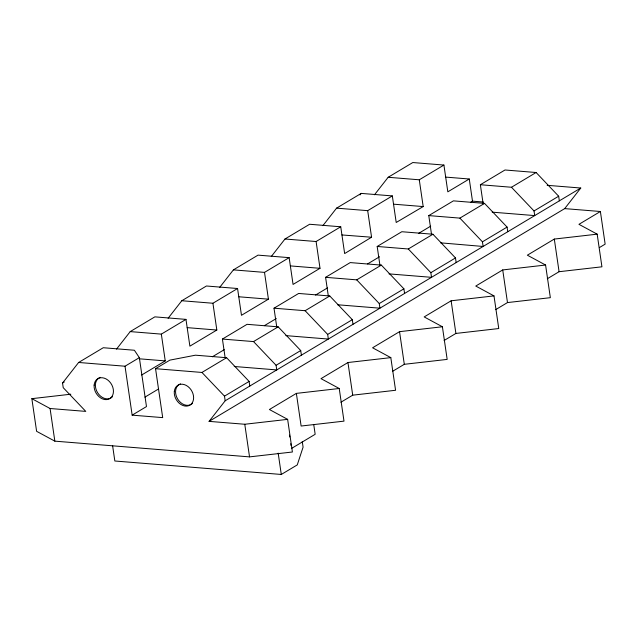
<?xml version="1.0" encoding="UTF-8"?>
<svg xmlns="http://www.w3.org/2000/svg" width="637" height="637" viewBox="0 0 637 637"><rect width="100%" height="100%" fill="white"/><g stroke="black" fill="none" stroke-linecap="round" stroke-linejoin="round"><path stroke-width="0.96" d="M296.364 393.387L301.126 426.034L343.988 421.137L339.226 388.49L296.364 393.387L269.411 409.519L287.637 419.361L292.399 452.007L249.537 456.88L54.838 441.146L36.612 431.313L31.85 398.666L50.076 408.508L85.772 411.391L63.222 387.686L62.545 383.044L78.63 362.469L103.266 347.73L134.383 350.246L139.344 357.652L146.478 406.573L132.154 415.149L125.019 366.219L139.344 357.652M116.515 349.132L130.219 331.598L154.855 316.86L185.972 319.384L189.882 346.162L216.835 330.038L212.925 303.252L237.561 288.513L241.471 315.299L268.424 299.167L264.514 272.389L289.15 257.651L293.06 284.428L320.013 268.304L316.103 241.519L340.739 226.78L344.649 253.566L371.57 237.227L367.692 210.656L392.328 195.917L396.206 222.48L423.191 206.571L419.281 179.793L443.917 165.055L447.827 191.833L469.262 179.005L472.495 201.149L470.791 202.168M168.104 318.269L181.808 300.736L206.444 285.997L237.561 288.513M219.693 287.398L233.397 269.873L258.033 255.134L289.15 257.651M271.282 256.536L284.986 239.002L309.622 224.264L340.739 226.78M322.871 225.673L336.583 208.14L361.211 193.401L392.328 195.917M360.024 194.922L361.211 193.401M374.46 194.803L388.172 177.277L412.8 162.539L443.917 165.055M287.637 419.361L244.775 424.258L209.079 421.368L225.172 400.784L580.777 188.026L547.159 185.311M209.079 421.368L564.693 208.61L580.777 188.026M62.545 383.044L64.241 382.033M130.219 331.598L161.336 334.122L185.972 319.384M141.661 375.01L165.246 360.9L161.336 334.122M132.154 415.149L162.698 417.617L155.555 368.688L169.888 360.12L195.463 355.191L226.581 357.707L249.123 381.412L249.8 386.046M225.068 357.238L222.417 339.059L247.052 324.321L278.17 326.837L300.72 350.541L301.397 355.183M276.8 327.322L274.006 308.197L298.642 293.458L329.759 295.974L352.309 319.678L352.986 324.321M328.246 295.504L325.595 277.326L350.231 262.587L381.348 265.111L403.898 288.816L404.575 293.45M379.978 265.597L377.184 246.463L401.82 231.725L432.937 234.241L455.487 257.945L456.164 262.587M431.504 234.297L428.773 215.601L453.409 200.862L484.526 203.378L507.076 227.083L507.753 231.725M483.157 203.864L480.362 184.73L504.998 169.991L536.115 172.508L558.665 196.22L559.342 200.854M144.933 397.13L158.581 388.96M212.32 356.808L224.264 349.665M264.355 325.682L276.299 318.532M315.538 295.058L327.482 287.908M367.573 263.925L379.517 256.783M418.756 233.301L430.7 226.159M155.555 368.688L201.945 372.446L226.581 357.707M222.417 339.059L253.534 341.575L278.17 326.837M274.006 308.197L305.123 310.713L329.759 295.974M325.595 277.326L356.712 279.85L381.348 265.111M377.184 246.463L408.301 248.979L432.937 234.241M428.773 215.601L459.89 218.117L484.526 203.378M480.362 184.73L511.479 187.254L536.115 172.508M225.172 400.784L224.495 396.15L249.123 381.412M234.233 366.482L276.761 369.922L276.084 365.288L300.72 350.541M285.83 335.619L328.35 339.059L327.673 334.417L352.309 319.678M337.419 304.749L379.939 308.189L379.262 303.554L403.898 288.816M389.008 273.886L431.528 277.326L430.851 272.684L455.487 257.945M440.565 242.84L483.117 246.463L482.44 241.821L507.076 227.083M492.186 212.153L534.706 215.593L534.029 210.958L558.665 196.22M340.922 402.226L352.715 395.171L395.577 390.274L390.815 357.628L347.953 362.525L321 378.649L339.226 388.49M392.511 371.363L404.304 364.308L447.166 359.403L442.404 326.765L399.542 331.662L372.589 347.786L390.815 357.628M444.1 340.492L455.893 333.438L498.755 328.541L493.993 295.894L451.131 300.791L424.178 316.923L442.404 326.765M495.69 309.63L507.482 302.575L550.344 297.678L545.583 265.032L502.72 269.929L475.767 286.053L493.993 295.894M547.287 278.767L559.079 271.712L601.933 266.807L597.172 234.161L554.309 239.066L527.356 255.19L545.583 265.032M599.377 247.594L605.15 244.146L600.388 211.5L578.945 224.328L597.172 234.161M291.459 448.48L315.164 434.291L313.77 424.72M112.574 445.494L114.835 460.997L281.291 474.461L297.264 464.906L303.085 447.15L302.264 441.552M31.85 398.666L70.811 394.207M341.918 234.949L371.57 237.227M445.534 177.086L469.262 179.005M388.172 177.277L419.281 179.793M472.495 201.149L483.332 202.025M564.693 208.61L600.388 211.5M393.523 204.174L423.191 206.571M336.583 208.14L367.692 210.656M284.986 239.002L316.103 241.519M290.345 265.908L320.013 268.304M233.397 269.873L264.514 272.389M238.756 296.77L268.424 299.167M181.808 300.736L212.925 303.252M187.167 327.633L216.835 330.038M139.535 358.822L165.246 360.9M78.63 362.469L125.019 366.219M511.479 187.254L534.029 210.958M459.89 218.117L482.44 241.821M408.301 248.979L430.851 272.684M356.712 279.85L379.262 303.554M305.123 310.713L327.673 334.417M253.534 341.575L276.084 365.288M201.945 372.446L224.495 396.15M554.309 239.066L559.079 271.712M502.72 269.929L507.482 302.575M451.131 300.791L455.893 333.438M399.542 331.662L404.304 364.308M347.953 362.525L352.715 395.171M289.501 435.071L289.779 436.99M290.759 443.686L291.037 445.605M278.178 453.146L281.291 474.461M244.775 424.258L249.537 456.88M50.076 408.508L54.838 441.146M112.415 396.779A11.625 8.878 59.1 0 1 97.588 392.703A11.625 8.878 59.1 0 1 100.296 377.359M192.589 403.269A11.625 8.878 59.1 0 1 177.763 399.192A11.625 8.878 59.1 0 1 180.47 383.848M94.141 385.098A11.625 8.878 59.1 0 0 107.78 399.439A11.625 8.878 59.1 0 0 109.389 381.483A11.625 8.878 59.1 0 0 94.141 385.098M174.307 391.58A11.625 8.878 59.1 0 0 187.955 405.928A11.625 8.878 59.1 0 0 189.563 387.973A11.625 8.878 59.1 0 0 174.307 391.58"/></g></svg>
